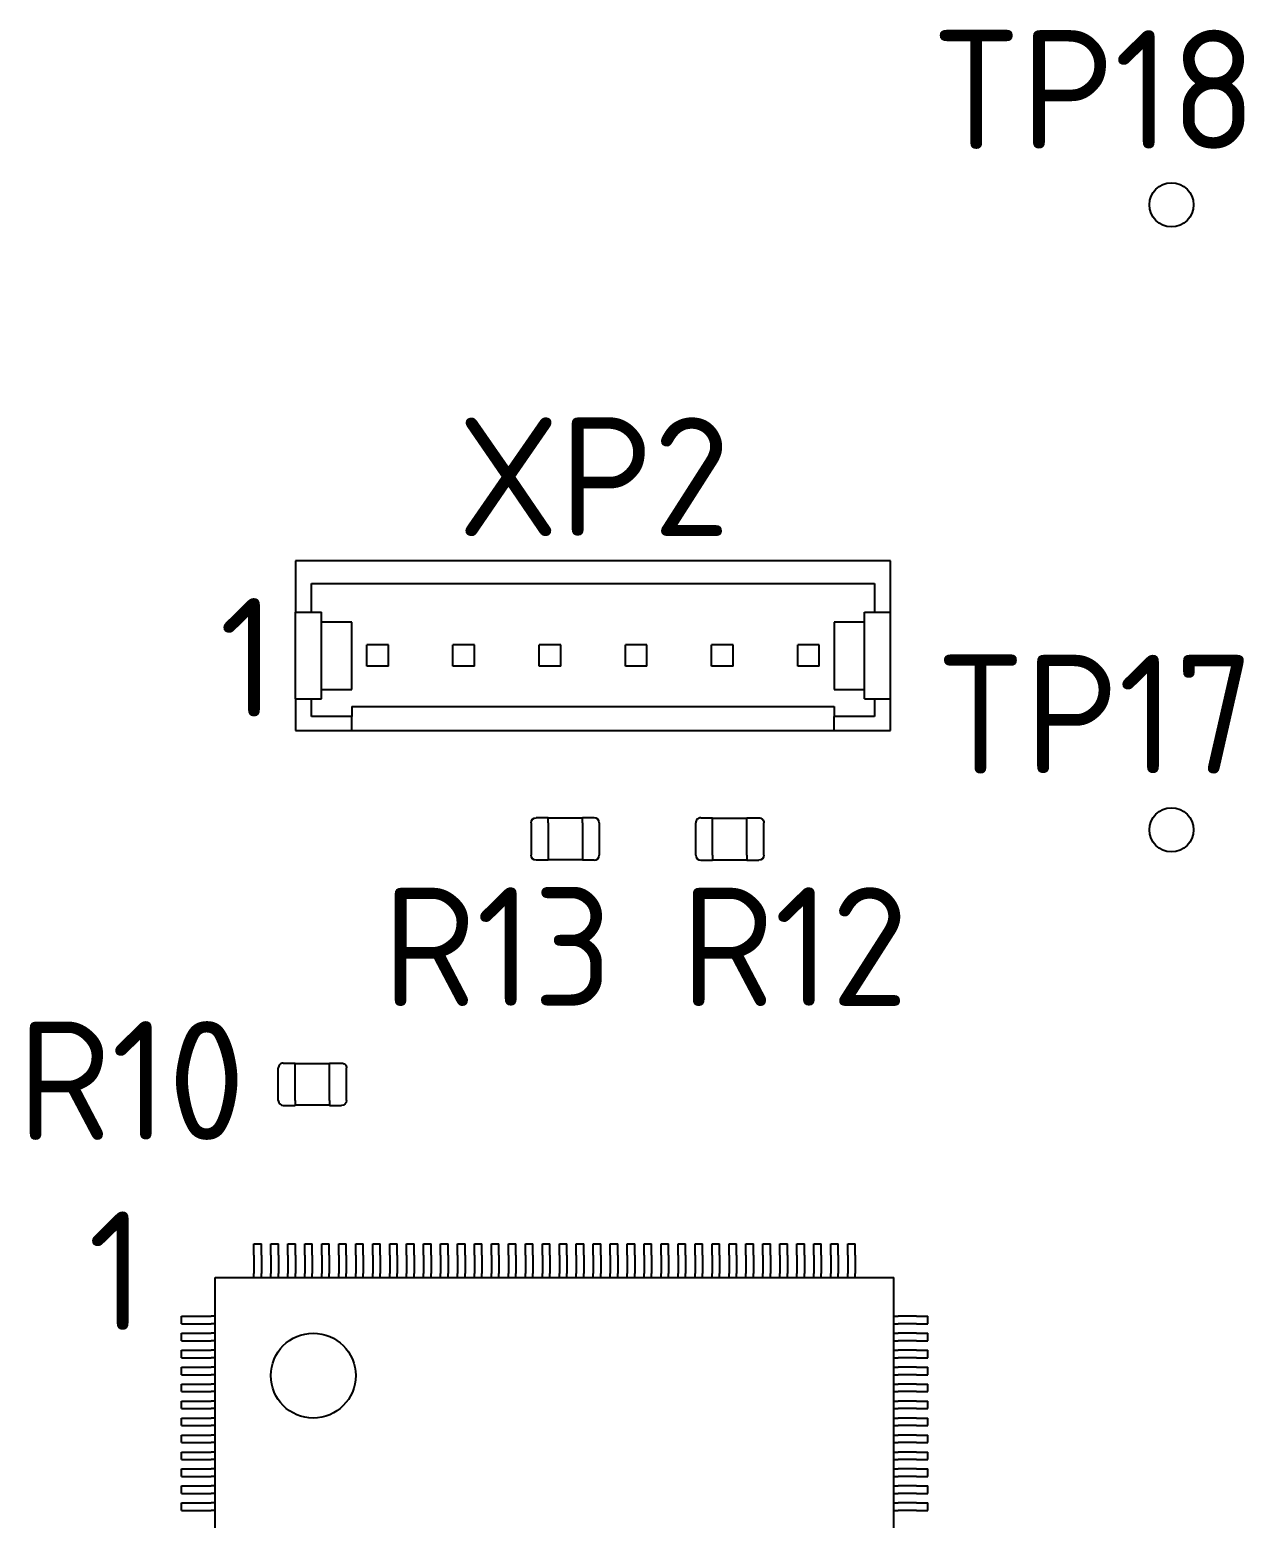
# Model space of a CAD drawing. Extents: x -34 to 51106, y -14166 to 1700.
# Drawn here: x 1148.24 to 1184.03, y 63.35 to 107.22 of the extents above; entities that cross this region are included whole.
import ezdxf

# ---------------------------------------------------------------- set-up
doc = ezdxf.new("R2010")
doc.units = 0
doc.layers.get('0').update_dxf_attribs({"linetype": 'CONTINUOUS'})
doc.layers.add('ТЕКСТ', color=4, linetype='CONTINUOUS')
doc.styles.add('GOST_TYPE_B', font='GOST_B.TTF', dxfattribs={"height": 3.5})

msp = doc.modelspace()

# ---------------------------------------------------------------- linework, layer by layer
at = {"linetype": 'CONTINUOUS'}
for p, q in [((1156.0756, 91.5673), (1156.0756, 90.0539)), ((1173.6056, 91.5673), (1156.0756, 91.5673)), ((1173.6056, 90.0539), (1173.6056, 91.5673)), ((1156.5462, 90.0539), (1156.5462, 90.9017)), ((1156.5462, 90.9017), (1173.1351, 90.9017)), ((1173.1351, 90.9017), (1173.1351, 90.0539)), ((1156.0756, 90.0539), (1156.5462, 90.0539)), ((1156.0756, 89.9173), (1156.0756, 90.0539)), ((1156.5462, 90.0539), (1156.8406, 90.0539)), ((1156.8406, 89.9173), (1156.8406, 90.0539)), ((1172.8406, 89.9173), (1172.8406, 90.0539)), ((1172.8406, 90.0539), (1173.1351, 90.0539)), ((1173.1351, 90.0539), (1173.6056, 90.0539)), ((1173.6056, 89.9173), (1173.6056, 90.0539)), ((1156.0756, 87.6373), (1156.0756, 89.9173)), ((1156.8406, 87.6373), (1156.8406, 89.9173)), ((1157.7306, 89.7573), (1156.8406, 89.7573)), ((1157.7306, 87.7773), (1157.7306, 89.7573)), ((1172.8406, 89.7573), (1171.9506, 89.7573)), ((1171.9506, 89.7573), (1171.9506, 87.7773)), ((1172.8406, 87.6373), (1172.8406, 89.9173)), ((1173.6056, 87.6373), (1173.6056, 89.9173)), ((1158.1731, 88.4598), (1158.1731, 89.0948)), ((1158.8081, 89.0948), (1158.1731, 89.0948)), ((1158.8081, 88.4598), (1158.8081, 89.0948)), ((1160.7131, 88.4598), (1160.7131, 89.0948)), ((1161.3481, 89.0948), (1160.7131, 89.0948)), ((1161.3481, 88.4598), (1161.3481, 89.0948)), ((1163.2531, 88.4598), (1163.2531, 89.0948)), ((1163.8881, 89.0948), (1163.2531, 89.0948)), ((1163.8881, 88.4598), (1163.8881, 89.0948)), ((1165.7931, 88.4598), (1165.7931, 89.0948)), ((1166.4281, 89.0948), (1165.7931, 89.0948)), ((1166.4281, 88.4598), (1166.4281, 89.0948)), ((1168.3331, 88.4598), (1168.3331, 89.0948)), ((1168.9681, 89.0948), (1168.3331, 89.0948)), ((1168.9681, 88.4598), (1168.9681, 89.0948)), ((1170.8731, 88.4598), (1170.8731, 89.0948)), ((1171.5081, 89.0948), (1170.8731, 89.0948)), ((1171.5081, 88.4598), (1171.5081, 89.0948)), ((1158.8081, 88.4598), (1158.1731, 88.4598)), ((1161.3481, 88.4598), (1160.7131, 88.4598)), ((1163.8881, 88.4598), (1163.2531, 88.4598)), ((1166.4281, 88.4598), (1165.7931, 88.4598)), ((1168.9681, 88.4598), (1168.3331, 88.4598)), ((1171.5081, 88.4598), (1170.8731, 88.4598)), ((1156.8406, 87.7773), (1157.7306, 87.7773)), ((1171.9506, 87.7773), (1172.8406, 87.7773)), ((1156.0756, 87.5006), (1156.0756, 87.6373)), ((1156.0756, 87.5006), (1156.5462, 87.5006)), ((1156.0756, 87.5006), (1156.0756, 86.5673)), ((1156.5462, 86.9828), (1156.5462, 87.5006)), ((1156.5462, 87.5006), (1156.8406, 87.5006)), ((1156.8406, 87.5006), (1156.8406, 87.6373)), ((1172.8406, 87.5006), (1172.8406, 87.6373)), ((1172.8406, 87.5006), (1173.1351, 87.5006)), ((1173.1351, 87.5006), (1173.6056, 87.5006)), ((1173.1351, 87.5006), (1173.1351, 86.9828)), ((1173.6056, 87.5006), (1173.6056, 87.6373)), ((1173.6056, 86.5673), (1173.6056, 87.5006)), ((1157.7306, 86.9828), (1156.5462, 86.9828)), ((1157.7306, 87.2773), (1171.9506, 87.2773)), ((1157.7306, 87.2773), (1157.7306, 86.9828)), ((1157.7306, 86.5673), (1157.7306, 86.9828)), ((1171.9506, 87.2773), (1171.9506, 86.9828)), ((1171.9506, 86.5673), (1171.9506, 86.9828)), ((1173.1351, 86.9828), (1171.9506, 86.9828)), ((1156.0756, 86.5673), (1157.7306, 86.5673)), ((1157.7306, 86.5673), (1171.9506, 86.5673)), ((1171.9506, 86.5673), (1173.6056, 86.5673)), ((1163.0157, 83.8453), (1163.0157, 82.8893)), ((1163.5157, 83.9923), (1163.1627, 83.9923)), ((1163.5157, 83.8453), (1163.5157, 83.9923)), ((1164.5257, 83.9798), (1163.5157, 83.9798)), ((1163.5157, 83.8453), (1163.5157, 82.8893)), ((1164.8787, 83.9923), (1164.5257, 83.9923)), ((1164.5257, 83.8453), (1164.5257, 83.9923)), ((1164.5257, 83.8453), (1164.5257, 82.8893)), ((1165.0257, 83.8453), (1165.0257, 82.8893)), ((1167.8657, 82.8893), (1167.8657, 83.8453)), ((1168.0127, 83.9923), (1168.3657, 83.9923)), ((1168.3657, 83.8453), (1168.3657, 83.9923)), ((1168.3657, 83.9798), (1169.3757, 83.9798)), ((1168.3657, 82.8893), (1168.3657, 83.8453)), ((1169.3757, 83.9923), (1169.7287, 83.9923)), ((1169.3757, 83.8453), (1169.3757, 83.9923)), ((1169.3757, 82.8893), (1169.3757, 83.8453)), ((1169.8757, 82.8893), (1169.8757, 83.8453)), ((1163.5157, 82.7423), (1163.1627, 82.7423)), ((1163.5157, 82.8893), (1163.5157, 82.7423)), ((1164.5257, 82.7548), (1163.5157, 82.7548)), ((1164.5257, 82.8893), (1164.5257, 82.7423)), ((1164.8787, 82.7423), (1164.5257, 82.7423)), ((1168.0127, 82.7423), (1168.3657, 82.7423)), ((1168.3657, 82.8893), (1168.3657, 82.7423)), ((1168.3657, 82.7548), (1169.3757, 82.7548)), ((1169.3757, 82.8893), (1169.3757, 82.7423)), ((1169.3757, 82.7423), (1169.7287, 82.7423)), ((1155.7127, 76.7673), (1156.0657, 76.7673)), ((1156.0657, 76.6203), (1156.0657, 76.7673)), ((1157.0757, 76.7673), (1157.4287, 76.7673)), ((1157.0757, 76.6203), (1157.0757, 76.7673)), ((1155.5657, 75.6643), (1155.5657, 76.6203)), ((1156.0657, 76.7548), (1157.0757, 76.7548)), ((1156.0657, 75.6643), (1156.0657, 76.6203)), ((1157.0757, 75.6643), (1157.0757, 76.6203)), ((1157.5757, 75.6643), (1157.5757, 76.6203)), ((1155.7127, 75.5173), (1156.0657, 75.5173)), ((1156.0657, 75.6643), (1156.0657, 75.5173)), ((1156.0657, 75.5298), (1157.0757, 75.5298)), ((1157.0757, 75.6643), (1157.0757, 75.5173)), ((1157.0757, 75.5173), (1157.4287, 75.5173)), ((1154.8476, 71.108), (1154.8476, 71.4423)), ((1154.8476, 71.4423), (1155.0676, 71.4423)), ((1154.8476, 71.108), (1154.8476, 71.0174)), ((1155.0676, 71.108), (1155.0676, 71.4423)), ((1155.0676, 71.108), (1155.0676, 71.0174)), ((1155.3476, 71.108), (1155.3476, 71.4423)), ((1155.3476, 71.4423), (1155.5676, 71.4423)), ((1155.3476, 71.108), (1155.3476, 71.0174)), ((1155.5676, 71.108), (1155.5676, 71.4423)), ((1155.5676, 71.108), (1155.5676, 71.0174)), ((1155.8476, 71.108), (1155.8476, 71.4423)), ((1155.8476, 71.4423), (1156.0676, 71.4423)), ((1155.8476, 71.108), (1155.8476, 71.0174)), ((1156.0676, 71.108), (1156.0676, 71.4423)), ((1156.0676, 71.108), (1156.0676, 71.0174)), ((1156.3476, 71.108), (1156.3476, 71.4423)), ((1156.3476, 71.4423), (1156.5676, 71.4423)), ((1156.3476, 71.108), (1156.3476, 71.0174)), ((1156.5676, 71.108), (1156.5676, 71.4423)), ((1156.5676, 71.108), (1156.5676, 71.0174)), ((1156.8476, 71.108), (1156.8476, 71.4423)), ((1156.8476, 71.4423), (1157.0676, 71.4423)), ((1156.8476, 71.108), (1156.8476, 71.0174)), ((1157.0676, 71.108), (1157.0676, 71.4423)), ((1157.0676, 71.108), (1157.0676, 71.0174)), ((1157.3476, 71.108), (1157.3476, 71.4423)), ((1157.3476, 71.4423), (1157.5676, 71.4423)), ((1157.3476, 71.108), (1157.3476, 71.0174)), ((1157.5676, 71.108), (1157.5676, 71.4423)), ((1157.5676, 71.108), (1157.5676, 71.0174)), ((1157.8476, 71.108), (1157.8476, 71.4423)), ((1157.8476, 71.4423), (1158.0676, 71.4423)), ((1157.8476, 71.108), (1157.8476, 71.0174)), ((1158.0676, 71.108), (1158.0676, 71.4423)), ((1158.0676, 71.108), (1158.0676, 71.0174)), ((1158.3476, 71.108), (1158.3476, 71.4423)), ((1158.3476, 71.4423), (1158.5676, 71.4423)), ((1158.3476, 71.108), (1158.3476, 71.0174)), ((1158.5676, 71.108), (1158.5676, 71.4423)), ((1158.5676, 71.108), (1158.5676, 71.0174)), ((1158.8476, 71.108), (1158.8476, 71.4423)), ((1158.8476, 71.4423), (1159.0676, 71.4423)), ((1158.8476, 71.108), (1158.8476, 71.0174)), ((1159.0676, 71.108), (1159.0676, 71.4423)), ((1159.0676, 71.108), (1159.0676, 71.0174)), ((1159.3476, 71.108), (1159.3476, 71.4423)), ((1159.3476, 71.4423), (1159.5676, 71.4423)), ((1159.3476, 71.108), (1159.3476, 71.0174)), ((1159.5676, 71.108), (1159.5676, 71.4423)), ((1159.5676, 71.108), (1159.5676, 71.0174)), ((1159.8476, 71.108), (1159.8476, 71.4423)), ((1159.8476, 71.4423), (1160.0676, 71.4423)), ((1159.8476, 71.108), (1159.8476, 71.0174)), ((1160.0676, 71.108), (1160.0676, 71.4423)), ((1160.0676, 71.108), (1160.0676, 71.0174)), ((1160.3476, 71.108), (1160.3476, 71.4423)), ((1160.3476, 71.4423), (1160.5676, 71.4423)), ((1160.3476, 71.108), (1160.3476, 71.0174)), ((1160.5676, 71.108), (1160.5676, 71.4423)), ((1160.5676, 71.108), (1160.5676, 71.0174)), ((1160.8476, 71.108), (1160.8476, 71.4423)), ((1160.8476, 71.4423), (1161.0676, 71.4423)), ((1160.8476, 71.108), (1160.8476, 71.0174)), ((1161.0676, 71.108), (1161.0676, 71.4423)), ((1161.0676, 71.108), (1161.0676, 71.0174)), ((1161.3476, 71.108), (1161.3476, 71.4423)), ((1161.3476, 71.4423), (1161.5676, 71.4423)), ((1161.3476, 71.108), (1161.3476, 71.0174)), ((1161.5676, 71.108), (1161.5676, 71.4423)), ((1161.5676, 71.108), (1161.5676, 71.0174)), ((1161.8476, 71.108), (1161.8476, 71.4423)), ((1161.8476, 71.4423), (1162.0676, 71.4423)), ((1161.8476, 71.108), (1161.8476, 71.0174)), ((1162.0676, 71.108), (1162.0676, 71.4423)), ((1162.0676, 71.108), (1162.0676, 71.0174)), ((1162.3476, 71.108), (1162.3476, 71.4423)), ((1162.3476, 71.4423), (1162.5676, 71.4423)), ((1162.3476, 71.108), (1162.3476, 71.0174)), ((1162.5676, 71.108), (1162.5676, 71.4423)), ((1162.5676, 71.108), (1162.5676, 71.0174)), ((1162.8476, 71.108), (1162.8476, 71.4423)), ((1162.8476, 71.4423), (1163.0676, 71.4423)), ((1162.8476, 71.108), (1162.8476, 71.0174)), ((1163.0676, 71.108), (1163.0676, 71.4423)), ((1163.0676, 71.108), (1163.0676, 71.0174)), ((1163.3476, 71.108), (1163.3476, 71.4423)), ((1163.3476, 71.4423), (1163.5676, 71.4423)), ((1163.3476, 71.108), (1163.3476, 71.0174)), ((1163.5676, 71.108), (1163.5676, 71.4423)), ((1163.5676, 71.108), (1163.5676, 71.0174)), ((1163.8476, 71.108), (1163.8476, 71.4423)), ((1163.8476, 71.4423), (1164.0676, 71.4423)), ((1163.8476, 71.108), (1163.8476, 71.0174)), ((1164.0676, 71.108), (1164.0676, 71.4423)), ((1164.0676, 71.108), (1164.0676, 71.0174)), ((1164.3476, 71.108), (1164.3476, 71.4423)), ((1164.3476, 71.4423), (1164.5676, 71.4423)), ((1164.3476, 71.108), (1164.3476, 71.0174)), ((1164.5676, 71.108), (1164.5676, 71.4423)), ((1164.5676, 71.108), (1164.5676, 71.0174)), ((1164.8476, 71.108), (1164.8476, 71.4423)), ((1164.8476, 71.4423), (1165.0676, 71.4423)), ((1164.8476, 71.108), (1164.8476, 71.0174)), ((1165.0676, 71.108), (1165.0676, 71.4423)), ((1165.0676, 71.108), (1165.0676, 71.0174)), ((1165.3476, 71.108), (1165.3476, 71.4423)), ((1165.3476, 71.4423), (1165.5676, 71.4423)), ((1165.3476, 71.108), (1165.3476, 71.0174)), ((1165.5676, 71.108), (1165.5676, 71.4423)), ((1165.5676, 71.108), (1165.5676, 71.0174)), ((1165.8476, 71.108), (1165.8476, 71.4423)), ((1165.8476, 71.4423), (1166.0676, 71.4423)), ((1165.8476, 71.108), (1165.8476, 71.0174)), ((1166.0676, 71.108), (1166.0676, 71.4423)), ((1166.0676, 71.108), (1166.0676, 71.0174)), ((1166.3476, 71.108), (1166.3476, 71.4423)), ((1166.3476, 71.4423), (1166.5676, 71.4423)), ((1166.3476, 71.108), (1166.3476, 71.0174)), ((1166.5676, 71.108), (1166.5676, 71.4423)), ((1166.5676, 71.108), (1166.5676, 71.0174)), ((1166.8476, 71.108), (1166.8476, 71.4423)), ((1166.8476, 71.4423), (1167.0676, 71.4423)), ((1166.8476, 71.108), (1166.8476, 71.0174)), ((1167.0676, 71.108), (1167.0676, 71.4423)), ((1167.0676, 71.108), (1167.0676, 71.0174)), ((1167.3476, 71.108), (1167.3476, 71.4423)), ((1167.3476, 71.4423), (1167.5676, 71.4423)), ((1167.3476, 71.108), (1167.3476, 71.0174)), ((1167.5676, 71.108), (1167.5676, 71.4423)), ((1167.5676, 71.108), (1167.5676, 71.0174)), ((1167.8476, 71.108), (1167.8476, 71.4423)), ((1167.8476, 71.4423), (1168.0676, 71.4423)), ((1167.8476, 71.108), (1167.8476, 71.0174)), ((1168.0676, 71.108), (1168.0676, 71.4423)), ((1168.0676, 71.108), (1168.0676, 71.0174)), ((1168.3476, 71.108), (1168.3476, 71.4423)), ((1168.3476, 71.4423), (1168.5676, 71.4423)), ((1168.3476, 71.108), (1168.3476, 71.0174)), ((1168.5676, 71.108), (1168.5676, 71.4423)), ((1168.5676, 71.108), (1168.5676, 71.0174)), ((1168.8476, 71.108), (1168.8476, 71.4423)), ((1168.8476, 71.4423), (1169.0676, 71.4423)), ((1168.8476, 71.108), (1168.8476, 71.0174)), ((1169.0676, 71.108), (1169.0676, 71.4423)), ((1169.0676, 71.108), (1169.0676, 71.0174)), ((1169.3476, 71.108), (1169.3476, 71.4423)), ((1169.3476, 71.4423), (1169.5676, 71.4423)), ((1169.3476, 71.108), (1169.3476, 71.0174)), ((1169.5676, 71.108), (1169.5676, 71.4423)), ((1169.5676, 71.108), (1169.5676, 71.0174)), ((1169.8476, 71.108), (1169.8476, 71.4423)), ((1169.8476, 71.4423), (1170.0676, 71.4423)), ((1169.8476, 71.108), (1169.8476, 71.0174)), ((1170.0676, 71.108), (1170.0676, 71.4423)), ((1170.0676, 71.108), (1170.0676, 71.0174)), ((1170.3476, 71.108), (1170.3476, 71.4423)), ((1170.3476, 71.4423), (1170.5676, 71.4423)), ((1170.3476, 71.108), (1170.3476, 71.0174)), ((1170.5676, 71.108), (1170.5676, 71.4423)), ((1170.5676, 71.108), (1170.5676, 71.0174)), ((1170.8476, 71.108), (1170.8476, 71.4423)), ((1170.8476, 71.4423), (1171.0676, 71.4423)), ((1170.8476, 71.108), (1170.8476, 71.0174)), ((1171.0676, 71.108), (1171.0676, 71.4423)), ((1171.0676, 71.108), (1171.0676, 71.0174)), ((1171.3476, 71.108), (1171.3476, 71.4423)), ((1171.3476, 71.4423), (1171.5676, 71.4423)), ((1171.3476, 71.108), (1171.3476, 71.0174)), ((1171.5676, 71.108), (1171.5676, 71.4423)), ((1171.5676, 71.108), (1171.5676, 71.0174)), ((1171.8476, 71.108), (1171.8476, 71.4423)), ((1171.8476, 71.4423), (1172.0676, 71.4423)), ((1171.8476, 71.108), (1171.8476, 71.0174)), ((1172.0676, 71.108), (1172.0676, 71.4423)), ((1172.0676, 71.108), (1172.0676, 71.0174)), ((1172.3476, 71.108), (1172.3476, 71.4423)), ((1172.3476, 71.4423), (1172.5676, 71.4423)), ((1172.3476, 71.108), (1172.3476, 71.0174)), ((1172.5676, 71.108), (1172.5676, 71.4423)), ((1172.5676, 71.108), (1172.5676, 71.0174)), ((1154.8476, 71.0174), (1154.8476, 70.5657)), ((1155.0676, 71.0174), (1155.0676, 70.5657)), ((1155.3476, 71.0174), (1155.3476, 70.5657)), ((1155.5676, 71.0174), (1155.5676, 70.5657)), ((1155.8476, 71.0174), (1155.8476, 70.5657)), ((1156.0676, 71.0174), (1156.0676, 70.5657)), ((1156.3476, 71.0174), (1156.3476, 70.5657)), ((1156.5676, 71.0174), (1156.5676, 70.5657)), ((1156.8476, 71.0174), (1156.8476, 70.5657)), ((1157.0676, 71.0174), (1157.0676, 70.5657)), ((1157.3476, 71.0174), (1157.3476, 70.5657)), ((1157.5676, 71.0174), (1157.5676, 70.5657)), ((1157.8476, 71.0174), (1157.8476, 70.5657)), ((1158.0676, 71.0174), (1158.0676, 70.5657)), ((1158.3476, 71.0174), (1158.3476, 70.5657)), ((1158.5676, 71.0174), (1158.5676, 70.5657)), ((1158.8476, 71.0174), (1158.8476, 70.5657)), ((1159.0676, 71.0174), (1159.0676, 70.5657)), ((1159.3476, 71.0174), (1159.3476, 70.5657)), ((1159.5676, 71.0174), (1159.5676, 70.5657)), ((1159.8476, 71.0174), (1159.8476, 70.5657)), ((1160.0676, 71.0174), (1160.0676, 70.5657)), ((1160.3476, 71.0174), (1160.3476, 70.5657)), ((1160.5676, 71.0174), (1160.5676, 70.5657)), ((1160.8476, 71.0174), (1160.8476, 70.5657)), ((1161.0676, 71.0174), (1161.0676, 70.5657)), ((1161.3476, 71.0174), (1161.3476, 70.5657)), ((1161.5676, 71.0174), (1161.5676, 70.5657)), ((1161.8476, 71.0174), (1161.8476, 70.5657)), ((1162.0676, 71.0174), (1162.0676, 70.5657)), ((1162.3476, 71.0174), (1162.3476, 70.5657)), ((1162.5676, 71.0174), (1162.5676, 70.5657)), ((1162.8476, 71.0174), (1162.8476, 70.5657)), ((1163.0676, 71.0174), (1163.0676, 70.5657)), ((1163.3476, 71.0174), (1163.3476, 70.5657)), ((1163.5676, 71.0174), (1163.5676, 70.5657)), ((1163.8476, 71.0174), (1163.8476, 70.5657)), ((1164.0676, 71.0174), (1164.0676, 70.5657)), ((1164.3476, 71.0174), (1164.3476, 70.5657)), ((1164.5676, 71.0174), (1164.5676, 70.5657)), ((1164.8476, 71.0174), (1164.8476, 70.5657)), ((1165.0676, 71.0174), (1165.0676, 70.5657)), ((1165.3476, 71.0174), (1165.3476, 70.5657)), ((1165.5676, 71.0174), (1165.5676, 70.5657)), ((1165.8476, 71.0174), (1165.8476, 70.5657)), ((1166.0676, 71.0174), (1166.0676, 70.5657)), ((1166.3476, 71.0174), (1166.3476, 70.5657)), ((1166.5676, 71.0174), (1166.5676, 70.5657)), ((1166.8476, 71.0174), (1166.8476, 70.5657)), ((1167.0676, 71.0174), (1167.0676, 70.5657)), ((1167.3476, 71.0174), (1167.3476, 70.5657)), ((1167.5676, 71.0174), (1167.5676, 70.5657)), ((1167.8476, 71.0174), (1167.8476, 70.5657)), ((1168.0676, 71.0174), (1168.0676, 70.5657)), ((1168.3476, 71.0174), (1168.3476, 70.5657)), ((1168.5676, 71.0174), (1168.5676, 70.5657)), ((1168.8476, 71.0174), (1168.8476, 70.5657)), ((1169.0676, 71.0174), (1169.0676, 70.5657)), ((1169.3476, 71.0174), (1169.3476, 70.5657)), ((1169.5676, 71.0174), (1169.5676, 70.5657)), ((1169.8476, 71.0174), (1169.8476, 70.5657)), ((1170.0676, 71.0174), (1170.0676, 70.5657)), ((1170.3476, 71.0174), (1170.3476, 70.5657)), ((1170.5676, 71.0174), (1170.5676, 70.5657)), ((1170.8476, 71.0174), (1170.8476, 70.5657)), ((1171.0676, 71.0174), (1171.0676, 70.5657)), ((1171.3476, 71.0174), (1171.3476, 70.5657)), ((1171.5676, 71.0174), (1171.5676, 70.5657)), ((1171.8476, 71.0174), (1171.8476, 70.5657)), ((1172.0676, 71.0174), (1172.0676, 70.5657)), ((1172.3476, 71.0174), (1172.3476, 70.5657)), ((1172.5676, 71.0174), (1172.5676, 70.5657)), ((1153.7077, 50.4423), (1153.7076, 70.4423)), ((1153.7076, 70.4423), (1173.7076, 70.4423)), ((1154.8476, 70.4751), (1154.8476, 70.5657)), ((1154.8476, 70.4423), (1154.8476, 70.4751)), ((1154.8476, 70.4423), (1155.0676, 70.4423)), ((1155.0676, 70.4751), (1155.0676, 70.5657)), ((1155.0676, 70.4423), (1155.0676, 70.4751)), ((1155.3476, 70.4751), (1155.3476, 70.5657)), ((1155.3476, 70.4423), (1155.3476, 70.4751)), ((1155.3476, 70.4423), (1155.5676, 70.4423)), ((1155.5676, 70.4751), (1155.5676, 70.5657)), ((1155.5676, 70.4423), (1155.5676, 70.4751)), ((1155.8476, 70.4751), (1155.8476, 70.5657)), ((1155.8476, 70.4423), (1155.8476, 70.4751)), ((1155.8476, 70.4423), (1156.0676, 70.4423)), ((1156.0676, 70.4751), (1156.0676, 70.5657)), ((1156.0676, 70.4423), (1156.0676, 70.4751)), ((1156.3476, 70.4751), (1156.3476, 70.5657)), ((1156.3476, 70.4423), (1156.3476, 70.4751)), ((1156.3476, 70.4423), (1156.5676, 70.4423)), ((1156.5676, 70.4751), (1156.5676, 70.5657)), ((1156.5676, 70.4423), (1156.5676, 70.4751)), ((1156.8476, 70.4751), (1156.8476, 70.5657)), ((1156.8476, 70.4423), (1156.8476, 70.4751)), ((1156.8476, 70.4423), (1157.0676, 70.4423)), ((1157.0676, 70.4751), (1157.0676, 70.5657)), ((1157.0676, 70.4423), (1157.0676, 70.4751)), ((1157.3476, 70.4751), (1157.3476, 70.5657)), ((1157.3476, 70.4423), (1157.3476, 70.4751)), ((1157.3476, 70.4423), (1157.5676, 70.4423)), ((1157.5676, 70.4751), (1157.5676, 70.5657)), ((1157.5676, 70.4423), (1157.5676, 70.4751)), ((1157.8476, 70.4751), (1157.8476, 70.5657)), ((1157.8476, 70.4423), (1157.8476, 70.4751)), ((1157.8476, 70.4423), (1158.0676, 70.4423)), ((1158.0676, 70.4751), (1158.0676, 70.5657)), ((1158.0676, 70.4423), (1158.0676, 70.4751)), ((1158.3476, 70.4751), (1158.3476, 70.5657)), ((1158.3476, 70.4423), (1158.3476, 70.4751)), ((1158.3476, 70.4423), (1158.5676, 70.4423)), ((1158.5676, 70.4751), (1158.5676, 70.5657)), ((1158.5676, 70.4423), (1158.5676, 70.4751)), ((1158.8476, 70.4751), (1158.8476, 70.5657)), ((1158.8476, 70.4423), (1158.8476, 70.4751)), ((1158.8476, 70.4423), (1159.0676, 70.4423)), ((1159.0676, 70.4751), (1159.0676, 70.5657)), ((1159.0676, 70.4423), (1159.0676, 70.4751)), ((1159.3476, 70.4751), (1159.3476, 70.5657)), ((1159.3476, 70.4423), (1159.3476, 70.4751)), ((1159.3476, 70.4423), (1159.5676, 70.4423)), ((1159.5676, 70.4751), (1159.5676, 70.5657)), ((1159.5676, 70.4423), (1159.5676, 70.4751)), ((1159.8476, 70.4751), (1159.8476, 70.5657)), ((1159.8476, 70.4423), (1159.8476, 70.4751)), ((1159.8476, 70.4423), (1160.0676, 70.4423)), ((1160.0676, 70.4751), (1160.0676, 70.5657)), ((1160.0676, 70.4423), (1160.0676, 70.4751)), ((1160.3476, 70.4751), (1160.3476, 70.5657)), ((1160.3476, 70.4423), (1160.3476, 70.4751)), ((1160.3476, 70.4423), (1160.5676, 70.4423)), ((1160.5676, 70.4751), (1160.5676, 70.5657)), ((1160.5676, 70.4423), (1160.5676, 70.4751)), ((1160.8476, 70.4751), (1160.8476, 70.5657)), ((1160.8476, 70.4423), (1160.8476, 70.4751)), ((1160.8476, 70.4423), (1161.0676, 70.4423)), ((1161.0676, 70.4751), (1161.0676, 70.5657)), ((1161.0676, 70.4423), (1161.0676, 70.4751)), ((1161.3476, 70.4751), (1161.3476, 70.5657)), ((1161.3476, 70.4423), (1161.3476, 70.4751)), ((1161.3476, 70.4423), (1161.5676, 70.4423)), ((1161.5676, 70.4751), (1161.5676, 70.5657)), ((1161.5676, 70.4423), (1161.5676, 70.4751)), ((1161.8476, 70.4751), (1161.8476, 70.5657)), ((1161.8476, 70.4423), (1161.8476, 70.4751)), ((1161.8476, 70.4423), (1162.0676, 70.4423)), ((1162.0676, 70.4751), (1162.0676, 70.5657)), ((1162.0676, 70.4423), (1162.0676, 70.4751)), ((1162.3476, 70.4751), (1162.3476, 70.5657)), ((1162.3476, 70.4423), (1162.3476, 70.4751)), ((1162.3476, 70.4423), (1162.5676, 70.4423)), ((1162.5676, 70.4751), (1162.5676, 70.5657)), ((1162.5676, 70.4423), (1162.5676, 70.4751)), ((1162.8476, 70.4751), (1162.8476, 70.5657)), ((1162.8476, 70.4423), (1162.8476, 70.4751)), ((1162.8476, 70.4423), (1163.0676, 70.4423)), ((1163.0676, 70.4751), (1163.0676, 70.5657)), ((1163.0676, 70.4423), (1163.0676, 70.4751)), ((1163.3476, 70.4751), (1163.3476, 70.5657)), ((1163.3476, 70.4423), (1163.3476, 70.4751)), ((1163.3476, 70.4423), (1163.5676, 70.4423)), ((1163.5676, 70.4751), (1163.5676, 70.5657)), ((1163.5676, 70.4423), (1163.5676, 70.4751)), ((1163.8476, 70.4751), (1163.8476, 70.5657)), ((1163.8476, 70.4423), (1163.8476, 70.4751)), ((1163.8476, 70.4423), (1164.0676, 70.4423)), ((1164.0676, 70.4751), (1164.0676, 70.5657)), ((1164.0676, 70.4423), (1164.0676, 70.4751)), ((1164.3476, 70.4751), (1164.3476, 70.5657)), ((1164.3476, 70.4423), (1164.3476, 70.4751)), ((1164.3476, 70.4423), (1164.5676, 70.4423)), ((1164.5676, 70.4751), (1164.5676, 70.5657)), ((1164.5676, 70.4423), (1164.5676, 70.4751)), ((1164.8476, 70.4751), (1164.8476, 70.5657)), ((1164.8476, 70.4423), (1164.8476, 70.4751)), ((1164.8476, 70.4423), (1165.0676, 70.4423)), ((1165.0676, 70.4751), (1165.0676, 70.5657)), ((1165.0676, 70.4423), (1165.0676, 70.4751)), ((1165.3476, 70.4751), (1165.3476, 70.5657)), ((1165.3476, 70.4423), (1165.3476, 70.4751)), ((1165.3476, 70.4423), (1165.5676, 70.4423)), ((1165.5676, 70.4751), (1165.5676, 70.5657)), ((1165.5676, 70.4423), (1165.5676, 70.4751)), ((1165.8476, 70.4751), (1165.8476, 70.5657)), ((1165.8476, 70.4423), (1165.8476, 70.4751)), ((1165.8476, 70.4423), (1166.0676, 70.4423)), ((1166.0676, 70.4751), (1166.0676, 70.5657)), ((1166.0676, 70.4423), (1166.0676, 70.4751)), ((1166.3476, 70.4751), (1166.3476, 70.5657)), ((1166.3476, 70.4423), (1166.3476, 70.4751)), ((1166.3476, 70.4423), (1166.5676, 70.4423)), ((1166.5676, 70.4751), (1166.5676, 70.5657)), ((1166.5676, 70.4423), (1166.5676, 70.4751)), ((1166.8476, 70.4751), (1166.8476, 70.5657)), ((1166.8476, 70.4423), (1166.8476, 70.4751)), ((1166.8476, 70.4423), (1167.0676, 70.4423)), ((1167.0676, 70.4751), (1167.0676, 70.5657)), ((1167.0676, 70.4423), (1167.0676, 70.4751)), ((1167.3476, 70.4751), (1167.3476, 70.5657)), ((1167.3476, 70.4423), (1167.3476, 70.4751)), ((1167.3476, 70.4423), (1167.5676, 70.4423)), ((1167.5676, 70.4751), (1167.5676, 70.5657)), ((1167.5676, 70.4423), (1167.5676, 70.4751)), ((1167.8476, 70.4751), (1167.8476, 70.5657)), ((1167.8476, 70.4423), (1167.8476, 70.4751)), ((1167.8476, 70.4423), (1168.0676, 70.4423)), ((1168.0676, 70.4751), (1168.0676, 70.5657)), ((1168.0676, 70.4423), (1168.0676, 70.4751)), ((1168.3476, 70.4751), (1168.3476, 70.5657)), ((1168.3476, 70.4423), (1168.3476, 70.4751)), ((1168.3476, 70.4423), (1168.5676, 70.4423)), ((1168.5676, 70.4751), (1168.5676, 70.5657)), ((1168.5676, 70.4423), (1168.5676, 70.4751)), ((1168.8476, 70.4751), (1168.8476, 70.5657)), ((1168.8476, 70.4423), (1168.8476, 70.4751)), ((1168.8476, 70.4423), (1169.0676, 70.4423)), ((1169.0676, 70.4751), (1169.0676, 70.5657)), ((1169.0676, 70.4423), (1169.0676, 70.4751)), ((1169.3476, 70.4751), (1169.3476, 70.5657)), ((1169.3476, 70.4423), (1169.3476, 70.4751)), ((1169.3476, 70.4423), (1169.5676, 70.4423)), ((1169.5676, 70.4751), (1169.5676, 70.5657)), ((1169.5676, 70.4423), (1169.5676, 70.4751)), ((1169.8476, 70.4751), (1169.8476, 70.5657)), ((1169.8476, 70.4423), (1169.8476, 70.4751)), ((1169.8476, 70.4423), (1170.0676, 70.4423)), ((1170.0676, 70.4751), (1170.0676, 70.5657)), ((1170.0676, 70.4423), (1170.0676, 70.4751)), ((1170.3476, 70.4751), (1170.3476, 70.5657)), ((1170.3476, 70.4423), (1170.3476, 70.4751)), ((1170.3476, 70.4423), (1170.5676, 70.4423)), ((1170.5676, 70.4751), (1170.5676, 70.5657)), ((1170.5676, 70.4423), (1170.5676, 70.4751)), ((1170.8476, 70.4751), (1170.8476, 70.5657)), ((1170.8476, 70.4423), (1170.8476, 70.4751)), ((1170.8476, 70.4423), (1171.0676, 70.4423)), ((1171.0676, 70.4751), (1171.0676, 70.5657)), ((1171.0676, 70.4423), (1171.0676, 70.4751)), ((1171.3476, 70.4751), (1171.3476, 70.5657)), ((1171.3476, 70.4423), (1171.3476, 70.4751)), ((1171.3476, 70.4423), (1171.5676, 70.4423)), ((1171.5676, 70.4751), (1171.5676, 70.5657)), ((1171.5676, 70.4423), (1171.5676, 70.4751)), ((1171.8476, 70.4751), (1171.8476, 70.5657)), ((1171.8476, 70.4423), (1171.8476, 70.4751)), ((1171.8476, 70.4423), (1172.0676, 70.4423)), ((1172.0676, 70.4751), (1172.0676, 70.5657)), ((1172.0676, 70.4423), (1172.0676, 70.4751)), ((1172.3476, 70.4751), (1172.3476, 70.5657)), ((1172.3476, 70.4423), (1172.3476, 70.4751)), ((1172.3476, 70.4423), (1172.5676, 70.4423)), ((1172.5676, 70.4751), (1172.5676, 70.5657)), ((1172.5676, 70.4423), (1172.5676, 70.4751)), ((1173.7077, 50.4423), (1173.7076, 70.4423)), ((1152.7076, 69.3023), (1153.0419, 69.3023)), ((1152.7076, 69.0823), (1152.7076, 69.3023)), ((1152.7076, 69.0823), (1153.0419, 69.0823)), ((1153.0419, 69.3023), (1153.1326, 69.3023)), ((1153.0419, 69.0823), (1153.1326, 69.0823)), ((1153.1326, 69.3023), (1153.5842, 69.3023)), ((1153.1326, 69.0823), (1153.5842, 69.0823)), ((1153.6749, 69.3023), (1153.5842, 69.3023)), ((1153.6749, 69.0823), (1153.5842, 69.0823)), ((1153.6749, 69.3023), (1153.7076, 69.3023)), ((1153.6749, 69.0823), (1153.7076, 69.0823)), ((1153.7076, 69.0823), (1153.7076, 69.3023)), ((1173.7076, 69.3023), (1173.7404, 69.3023)), ((1173.7076, 69.0823), (1173.7076, 69.3023)), ((1173.7076, 69.0823), (1173.7404, 69.0823)), ((1173.7404, 69.3023), (1173.8311, 69.3023)), ((1173.7404, 69.0823), (1173.8311, 69.0823)), ((1174.2827, 69.3023), (1173.8311, 69.3023)), ((1174.2827, 69.0823), (1173.8311, 69.0823)), ((1174.3734, 69.3023), (1174.2827, 69.3023)), ((1174.3734, 69.0823), (1174.2827, 69.0823)), ((1174.3734, 69.3023), (1174.7076, 69.3023)), ((1174.3734, 69.0823), (1174.7076, 69.0823)), ((1174.7076, 69.0823), (1174.7076, 69.3023)), ((1152.7076, 68.8023), (1153.0419, 68.8023)), ((1152.7076, 68.5823), (1152.7076, 68.8023)), ((1152.7076, 68.5823), (1153.0419, 68.5823)), ((1153.0419, 68.8023), (1153.1326, 68.8023)), ((1153.0419, 68.5823), (1153.1326, 68.5823)), ((1153.1326, 68.8023), (1153.5842, 68.8023)), ((1153.1326, 68.5823), (1153.5842, 68.5823)), ((1153.6749, 68.8023), (1153.5842, 68.8023)), ((1153.6749, 68.5823), (1153.5842, 68.5823)), ((1153.6749, 68.8023), (1153.7076, 68.8023)), ((1153.6749, 68.5823), (1153.7076, 68.5823)), ((1153.7076, 68.5823), (1153.7076, 68.8023)), ((1173.7076, 68.8023), (1173.7404, 68.8023)), ((1173.7076, 68.5823), (1173.7076, 68.8023)), ((1173.7076, 68.5823), (1173.7404, 68.5823)), ((1173.7404, 68.8023), (1173.8311, 68.8023)), ((1173.7404, 68.5823), (1173.8311, 68.5823)), ((1174.2827, 68.8023), (1173.8311, 68.8023)), ((1174.2827, 68.5823), (1173.8311, 68.5823)), ((1174.3734, 68.8023), (1174.2827, 68.8023)), ((1174.3734, 68.5823), (1174.2827, 68.5823)), ((1174.3734, 68.8023), (1174.7076, 68.8023)), ((1174.3734, 68.5823), (1174.7076, 68.5823)), ((1174.7076, 68.5823), (1174.7076, 68.8023)), ((1152.7076, 68.3023), (1153.0419, 68.3023)), ((1152.7076, 68.0823), (1152.7076, 68.3023)), ((1152.7076, 68.0823), (1153.0419, 68.0823)), ((1153.0419, 68.3023), (1153.1326, 68.3023)), ((1153.0419, 68.0823), (1153.1326, 68.0823)), ((1153.1326, 68.3023), (1153.5842, 68.3023)), ((1153.1326, 68.0823), (1153.5842, 68.0823)), ((1153.6749, 68.3023), (1153.5842, 68.3023)), ((1153.6749, 68.0823), (1153.5842, 68.0823)), ((1153.6749, 68.3023), (1153.7076, 68.3023)), ((1153.6749, 68.0823), (1153.7076, 68.0823)), ((1153.7076, 68.0823), (1153.7076, 68.3023)), ((1173.7076, 68.3023), (1173.7404, 68.3023)), ((1173.7076, 68.0823), (1173.7076, 68.3023)), ((1173.7076, 68.0823), (1173.7404, 68.0823)), ((1173.7404, 68.3023), (1173.8311, 68.3023)), ((1173.7404, 68.0823), (1173.8311, 68.0823)), ((1174.2827, 68.3023), (1173.8311, 68.3023)), ((1174.2827, 68.0823), (1173.8311, 68.0823)), ((1174.3734, 68.3023), (1174.2827, 68.3023)), ((1174.3734, 68.0823), (1174.2827, 68.0823)), ((1174.3734, 68.3023), (1174.7076, 68.3023)), ((1174.3734, 68.0823), (1174.7076, 68.0823)), ((1174.7076, 68.0823), (1174.7076, 68.3023)), ((1152.7076, 67.8023), (1153.0419, 67.8023)), ((1152.7076, 67.5823), (1152.7076, 67.8023)), ((1152.7076, 67.5823), (1153.0419, 67.5823)), ((1153.0419, 67.8023), (1153.1326, 67.8023)), ((1153.0419, 67.5823), (1153.1326, 67.5823)), ((1153.1326, 67.8023), (1153.5842, 67.8023)), ((1153.1326, 67.5823), (1153.5842, 67.5823)), ((1153.6749, 67.8023), (1153.5842, 67.8023)), ((1153.6749, 67.5823), (1153.5842, 67.5823)), ((1153.6749, 67.8023), (1153.7076, 67.8023)), ((1153.6749, 67.5823), (1153.7076, 67.5823)), ((1153.7076, 67.5823), (1153.7076, 67.8023)), ((1173.7076, 67.8023), (1173.7404, 67.8023)), ((1173.7076, 67.5823), (1173.7076, 67.8023)), ((1173.7076, 67.5823), (1173.7404, 67.5823)), ((1173.7404, 67.8023), (1173.8311, 67.8023)), ((1173.7404, 67.5823), (1173.8311, 67.5823)), ((1174.2827, 67.8023), (1173.8311, 67.8023)), ((1174.2827, 67.5823), (1173.8311, 67.5823)), ((1174.3734, 67.8023), (1174.2827, 67.8023)), ((1174.3734, 67.5823), (1174.2827, 67.5823)), ((1174.3734, 67.8023), (1174.7076, 67.8023)), ((1174.3734, 67.5823), (1174.7076, 67.5823)), ((1174.7076, 67.5823), (1174.7076, 67.8023)), ((1152.7076, 67.3023), (1153.0419, 67.3023)), ((1152.7076, 67.0823), (1152.7076, 67.3023)), ((1153.0419, 67.3023), (1153.1326, 67.3023)), ((1153.1326, 67.3023), (1153.5842, 67.3023)), ((1153.6749, 67.3023), (1153.5842, 67.3023)), ((1153.6749, 67.3023), (1153.7076, 67.3023)), ((1153.7076, 67.0823), (1153.7076, 67.3023)), ((1173.7076, 67.3023), (1173.7404, 67.3023)), ((1173.7076, 67.0823), (1173.7076, 67.3023)), ((1173.7404, 67.3023), (1173.8311, 67.3023)), ((1174.2827, 67.3023), (1173.8311, 67.3023)), ((1174.3734, 67.3023), (1174.2827, 67.3023)), ((1174.3734, 67.3023), (1174.7076, 67.3023)), ((1174.7076, 67.0823), (1174.7076, 67.3023)), ((1152.7076, 67.0823), (1153.0419, 67.0823)), ((1152.7076, 66.8023), (1153.0419, 66.8023)), ((1152.7076, 66.5823), (1152.7076, 66.8023)), ((1153.0419, 67.0823), (1153.1326, 67.0823)), ((1153.0419, 66.8023), (1153.1326, 66.8023)), ((1153.1326, 67.0823), (1153.5842, 67.0823)), ((1153.1326, 66.8023), (1153.5842, 66.8023)), ((1153.6749, 67.0823), (1153.5842, 67.0823)), ((1153.6749, 66.8023), (1153.5842, 66.8023)), ((1153.6749, 67.0823), (1153.7076, 67.0823)), ((1153.6749, 66.8023), (1153.7076, 66.8023)), ((1153.7076, 66.5823), (1153.7076, 66.8023)), ((1173.7076, 67.0823), (1173.7404, 67.0823)), ((1173.7076, 66.8023), (1173.7404, 66.8023)), ((1173.7076, 66.5823), (1173.7076, 66.8023)), ((1173.7404, 67.0823), (1173.8311, 67.0823)), ((1173.7404, 66.8023), (1173.8311, 66.8023)), ((1174.2827, 67.0823), (1173.8311, 67.0823)), ((1174.2827, 66.8023), (1173.8311, 66.8023)), ((1174.3734, 67.0823), (1174.2827, 67.0823)), ((1174.3734, 66.8023), (1174.2827, 66.8023)), ((1174.3734, 67.0823), (1174.7076, 67.0823)), ((1174.3734, 66.8023), (1174.7076, 66.8023)), ((1174.7076, 66.5823), (1174.7076, 66.8023)), ((1152.7076, 66.5823), (1153.0419, 66.5823)), ((1152.7076, 66.3023), (1153.0419, 66.3023)), ((1152.7076, 66.0823), (1152.7076, 66.3023)), ((1153.0419, 66.5823), (1153.1326, 66.5823)), ((1153.0419, 66.3023), (1153.1326, 66.3023)), ((1153.1326, 66.5823), (1153.5842, 66.5823)), ((1153.1326, 66.3023), (1153.5842, 66.3023)), ((1153.6749, 66.5823), (1153.5842, 66.5823)), ((1153.6749, 66.3023), (1153.5842, 66.3023)), ((1153.6749, 66.5823), (1153.7076, 66.5823)), ((1153.6749, 66.3023), (1153.7076, 66.3023)), ((1153.7076, 66.0823), (1153.7076, 66.3023)), ((1173.7076, 66.5823), (1173.7404, 66.5823)), ((1173.7076, 66.3023), (1173.7404, 66.3023)), ((1173.7076, 66.0823), (1173.7076, 66.3023)), ((1173.7404, 66.5823), (1173.8311, 66.5823)), ((1173.7404, 66.3023), (1173.8311, 66.3023)), ((1174.2827, 66.5823), (1173.8311, 66.5823)), ((1174.2827, 66.3023), (1173.8311, 66.3023)), ((1174.3734, 66.5823), (1174.2827, 66.5823)), ((1174.3734, 66.3023), (1174.2827, 66.3023)), ((1174.3734, 66.5823), (1174.7076, 66.5823)), ((1174.3734, 66.3023), (1174.7076, 66.3023)), ((1174.7076, 66.0823), (1174.7076, 66.3023)), ((1152.7076, 66.0823), (1153.0419, 66.0823)), ((1152.7076, 65.8023), (1153.0419, 65.8023)), ((1152.7076, 65.5823), (1152.7076, 65.8023)), ((1153.0419, 66.0823), (1153.1326, 66.0823)), ((1153.0419, 65.8023), (1153.1326, 65.8023)), ((1153.1326, 66.0823), (1153.5842, 66.0823)), ((1153.1326, 65.8023), (1153.5842, 65.8023)), ((1153.6749, 66.0823), (1153.5842, 66.0823)), ((1153.6749, 65.8023), (1153.5842, 65.8023)), ((1153.6749, 66.0823), (1153.7076, 66.0823)), ((1153.6749, 65.8023), (1153.7076, 65.8023)), ((1153.7076, 65.5823), (1153.7076, 65.8023)), ((1173.7076, 66.0823), (1173.7404, 66.0823)), ((1173.7076, 65.8023), (1173.7404, 65.8023)), ((1173.7076, 65.5823), (1173.7076, 65.8023)), ((1173.7404, 66.0823), (1173.8311, 66.0823)), ((1173.7404, 65.8023), (1173.8311, 65.8023)), ((1174.2827, 66.0823), (1173.8311, 66.0823)), ((1174.2827, 65.8023), (1173.8311, 65.8023)), ((1174.3734, 66.0823), (1174.2827, 66.0823)), ((1174.3734, 65.8023), (1174.2827, 65.8023)), ((1174.3734, 66.0823), (1174.7076, 66.0823)), ((1174.3734, 65.8023), (1174.7076, 65.8023)), ((1174.7076, 65.5823), (1174.7076, 65.8023)), ((1152.7076, 65.5823), (1153.0419, 65.5823)), ((1153.0419, 65.5823), (1153.1326, 65.5823)), ((1153.1326, 65.5823), (1153.5842, 65.5823)), ((1153.6749, 65.5823), (1153.5842, 65.5823)), ((1153.6749, 65.5823), (1153.7076, 65.5823)), ((1173.7076, 65.5823), (1173.7404, 65.5823)), ((1173.7404, 65.5823), (1173.8311, 65.5823)), ((1174.2827, 65.5823), (1173.8311, 65.5823)), ((1174.3734, 65.5823), (1174.2827, 65.5823)), ((1174.3734, 65.5823), (1174.7076, 65.5823)), ((1152.7076, 65.3023), (1153.0419, 65.3023)), ((1152.7076, 65.0823), (1152.7076, 65.3023)), ((1152.7076, 65.0823), (1153.0419, 65.0823)), ((1153.0419, 65.3023), (1153.1326, 65.3023)), ((1153.0419, 65.0823), (1153.1326, 65.0823)), ((1153.1326, 65.3023), (1153.5842, 65.3023)), ((1153.1326, 65.0823), (1153.5842, 65.0823)), ((1153.6749, 65.3023), (1153.5842, 65.3023)), ((1153.6749, 65.0823), (1153.5842, 65.0823)), ((1153.6749, 65.3023), (1153.7076, 65.3023)), ((1153.6749, 65.0823), (1153.7076, 65.0823)), ((1153.7076, 65.0823), (1153.7076, 65.3023)), ((1173.7076, 65.3023), (1173.7404, 65.3023)), ((1173.7076, 65.0823), (1173.7076, 65.3023)), ((1173.7076, 65.0823), (1173.7404, 65.0823)), ((1173.7404, 65.3023), (1173.8311, 65.3023)), ((1173.7404, 65.0823), (1173.8311, 65.0823)), ((1174.2827, 65.3023), (1173.8311, 65.3023)), ((1174.2827, 65.0823), (1173.8311, 65.0823)), ((1174.3734, 65.3023), (1174.2827, 65.3023)), ((1174.3734, 65.0823), (1174.2827, 65.0823)), ((1174.3734, 65.3023), (1174.7076, 65.3023)), ((1174.3734, 65.0823), (1174.7076, 65.0823)), ((1174.7076, 65.0823), (1174.7076, 65.3023)), ((1152.7076, 64.8023), (1153.0419, 64.8023)), ((1152.7076, 64.5823), (1152.7076, 64.8023)), ((1152.7076, 64.5823), (1153.0419, 64.5823)), ((1153.0419, 64.8023), (1153.1326, 64.8023)), ((1153.0419, 64.5823), (1153.1326, 64.5823)), ((1153.1326, 64.8023), (1153.5842, 64.8023)), ((1153.1326, 64.5823), (1153.5842, 64.5823)), ((1153.6749, 64.8023), (1153.5842, 64.8023)), ((1153.6749, 64.5823), (1153.5842, 64.5823)), ((1153.6749, 64.8023), (1153.7076, 64.8023)), ((1153.6749, 64.5823), (1153.7076, 64.5823)), ((1153.7076, 64.5823), (1153.7076, 64.8023)), ((1173.7076, 64.8023), (1173.7404, 64.8023)), ((1173.7076, 64.5823), (1173.7076, 64.8023)), ((1173.7076, 64.5823), (1173.7404, 64.5823)), ((1173.7404, 64.8023), (1173.8311, 64.8023)), ((1173.7404, 64.5823), (1173.8311, 64.5823)), ((1174.2827, 64.8023), (1173.8311, 64.8023)), ((1174.2827, 64.5823), (1173.8311, 64.5823)), ((1174.3734, 64.8023), (1174.2827, 64.8023)), ((1174.3734, 64.5823), (1174.2827, 64.5823)), ((1174.3734, 64.8023), (1174.7076, 64.8023)), ((1174.3734, 64.5823), (1174.7076, 64.5823)), ((1174.7076, 64.5823), (1174.7076, 64.8023)), ((1152.7076, 64.3023), (1153.0419, 64.3023)), ((1152.7076, 64.0823), (1152.7076, 64.3023)), ((1152.7076, 64.0823), (1153.0419, 64.0823)), ((1153.0419, 64.3023), (1153.1326, 64.3023)), ((1153.0419, 64.0823), (1153.1326, 64.0823)), ((1153.1326, 64.3023), (1153.5842, 64.3023)), ((1153.1326, 64.0823), (1153.5842, 64.0823)), ((1153.6749, 64.3023), (1153.5842, 64.3023)), ((1153.6749, 64.0823), (1153.5842, 64.0823)), ((1153.6749, 64.3023), (1153.7076, 64.3023)), ((1153.6749, 64.0823), (1153.7076, 64.0823)), ((1153.7076, 64.0823), (1153.7076, 64.3023)), ((1173.7076, 64.3023), (1173.7404, 64.3023)), ((1173.7076, 64.0823), (1173.7076, 64.3023)), ((1173.7076, 64.0823), (1173.7404, 64.0823)), ((1173.7404, 64.3023), (1173.8311, 64.3023)), ((1173.7404, 64.0823), (1173.8311, 64.0823)), ((1174.2827, 64.3023), (1173.8311, 64.3023)), ((1174.2827, 64.0823), (1173.8311, 64.0823)), ((1174.3734, 64.3023), (1174.2827, 64.3023)), ((1174.3734, 64.0823), (1174.2827, 64.0823)), ((1174.3734, 64.3023), (1174.7076, 64.3023)), ((1174.3734, 64.0823), (1174.7076, 64.0823)), ((1174.7076, 64.0823), (1174.7076, 64.3023)), ((1152.7076, 63.8023), (1153.0419, 63.8023)), ((1152.7076, 63.5823), (1152.7076, 63.8023)), ((1153.0419, 63.8023), (1153.1326, 63.8023)), ((1153.1326, 63.8023), (1153.5842, 63.8023)), ((1153.6749, 63.8023), (1153.5842, 63.8023)), ((1153.6749, 63.8023), (1153.7076, 63.8023)), ((1153.7076, 63.5823), (1153.7076, 63.8023)), ((1173.7076, 63.8023), (1173.7404, 63.8023)), ((1173.7076, 63.5823), (1173.7076, 63.8023)), ((1173.7404, 63.8023), (1173.8311, 63.8023)), ((1174.2827, 63.8023), (1173.8311, 63.8023)), ((1174.3734, 63.8023), (1174.2827, 63.8023)), ((1174.3734, 63.8023), (1174.7076, 63.8023)), ((1174.7076, 63.5823), (1174.7076, 63.8023)), ((1152.7076, 63.5823), (1153.0419, 63.5823)), ((1153.0419, 63.5823), (1153.1326, 63.5823)), ((1153.1326, 63.5823), (1153.5842, 63.5823)), ((1153.6749, 63.5823), (1153.5842, 63.5823)), ((1153.6749, 63.5823), (1153.7076, 63.5823)), ((1173.7076, 63.5823), (1173.7404, 63.5823)), ((1173.7404, 63.5823), (1173.8311, 63.5823)), ((1174.2827, 63.5823), (1173.8311, 63.5823)), ((1174.3734, 63.5823), (1174.2827, 63.5823)), ((1174.3734, 63.5823), (1174.7076, 63.5823))]:
    msp.add_line(p, q, dxfattribs=at)
for centre, radius in [((1181.8856, 102.0603), 0.65), ((1181.8856, 83.6383), 0.65), ((1156.5956, 67.5543), 1.25)]:
    msp.add_circle(centre, radius, dxfattribs=at)
at = {"linetype": 'CONTINUOUS', "extrusion": (0, 0, -1)}
for centre, start, end in [((-1163.1627, 83.8453), 0, 89.99999), ((-1169.7287, 83.8453), 89.99999, 179.99999), ((-1163.1627, 82.8893), 269.99999, 359.99999), ((-1169.7287, 82.8893), 179.99999, 269.99999), ((-1157.4287, 76.6203), 89.99999, 179.99999), ((-1157.4287, 75.6643), 179.99999, 269.99999)]:
    msp.add_arc(centre, 0.147, start, end, dxfattribs=at)
at = {"linetype": 'CONTINUOUS'}
for centre, start, end in [((1164.8787, 83.8453), 0.00001, 90.00001), ((1168.0127, 83.8453), 90.00001, 180.00001), ((1164.8787, 82.8893), 270.00001, 0.00001), ((1168.0127, 82.8893), 180.00001, 270.00001), ((1155.7127, 76.6203), 90.00001, 180.00001), ((1155.7127, 75.6643), 180.00001, 270.00001)]:
    msp.add_arc(centre, 0.147, start, end, dxfattribs=at)

# ---------------------------------------------------------------- texts
at = {"layer": 'ТЕКСТ', "style": 'GOST_TYPE_B'}
for s, p in [('TP18', (1174.8182, 103.7063)), ('XP2', (1160.8412, 92.2957)), ('TP17', (1174.9423, 85.2983)), ('R13', (1158.6383, 78.4463)), ('R12', (1167.424, 78.4463)), ('R10', (1147.8829, 74.5017))]:
    msp.add_text(s, height=3.5, dxfattribs=at).set_placement(p)
for p in [(1153.828, 86.9695), (1149.9577, 68.8923)]:
    msp.add_text('1', height=3.5, rotation=360, dxfattribs=at).set_placement(p)

doc.saveas('drawing.dxf')
